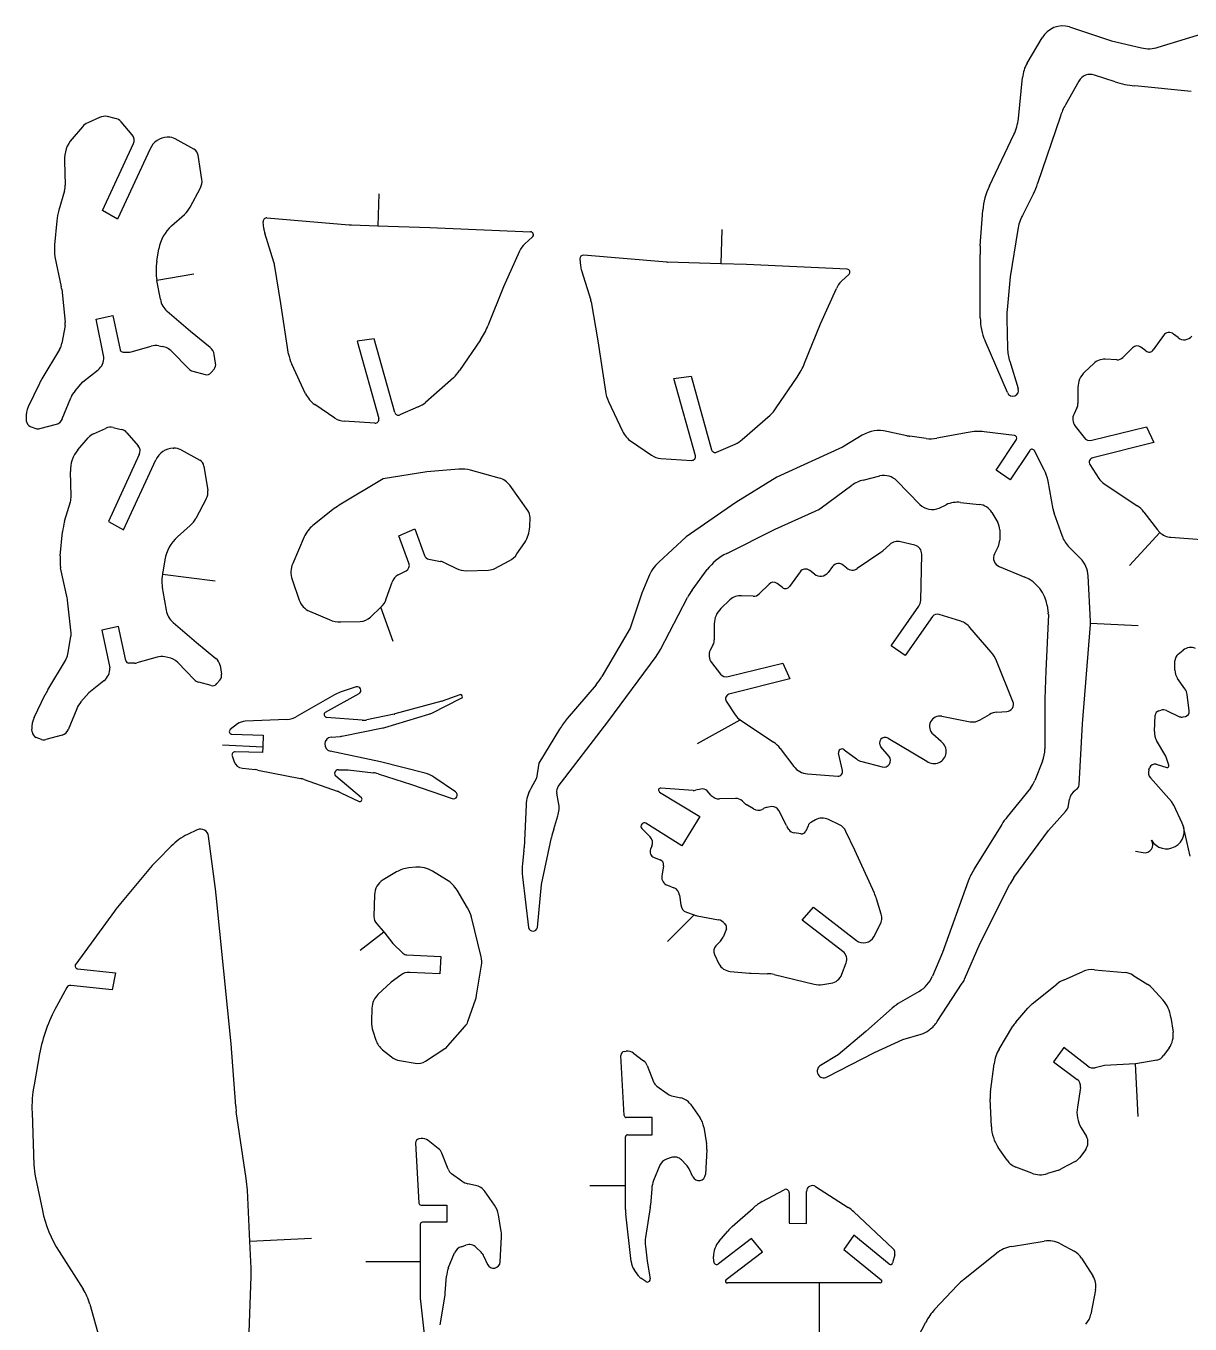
# Model space of a CAD drawing. Extents: x 0.6 to 22.6, y 0.8 to 18.1.
# Drawn here: x 0.84 to 8.95, y 9.07 to 18.12 of the extents above; entities that cross this region are included whole.
import ezdxf

# ---------------------------------------------------------------- set-up
doc = ezdxf.new("R2010")
doc.units = 0
doc.layers.add('WHITE', color=7, linetype='CONTINUOUS')

msp = doc.modelspace()

# ---------------------------------------------------------------- linework, layer by layer
at = {"layer": 'WHITE', "linetype": 'CONTINUOUS'}
for p, q in [((8.112, 18.112), (8.404999, 18.014)), ((7.815999, 17.86), (7.92, 18.036)), ((8.404999, 18.014), (8.612, 17.966)), ((8.729999, 17.97), (9.086999, 18.08)), ((7.755, 17.473), (7.783999, 17.759)), ((8.177, 17.735), (8.083, 17.569)), ((8.428999, 17.73), (8.284999, 17.777)), ((8.96, 17.663), (8.565999, 17.701)), ((1.355, 17.482), (1.271999, 17.444)), ((1.463999, 17.475), (1.409, 17.487)), ((8.048, 17.491), (7.888999, 17.02)), ((1.235, 17.416), (1.162999, 17.333)), ((1.582, 17.36), (1.503999, 17.451)), ((1.375, 16.833), (1.59, 17.299)), ((1.830999, 17.344), (1.825999, 17.344)), ((2.010999, 17.26), (1.881, 17.332)), ((7.552999, 17.004), (7.723999, 17.362)), ((1.705999, 17.263), (1.478999, 16.773)), ((2.066999, 17.049), (2.040999, 17.218)), ((1.11, 17.18), (1.115, 17.01)), ((1.11, 16.97), (1.070999, 16.835)), ((1.985, 16.855), (2.056999, 16.991)), ((3.299999, 16.95), (3.292999, 16.727)), ((7.861, 16.952), (7.782999, 16.798)), ((1.478999, 16.773), (1.375, 16.833)), ((7.489999, 16.587), (7.507999, 16.835)), ((1.057, 16.761), (1.041, 16.594)), ((1.855999, 16.725), (1.945, 16.805)), ((2.499, 16.707), (2.493999, 16.755)), ((2.519999, 16.781), (3.094, 16.733)), ((2.568, 16.474), (2.505, 16.674)), ((3.109999, 16.732), (3.292999, 16.727)), ((3.292999, 16.727), (3.654999, 16.715)), ((3.654999, 16.715), (4.355999, 16.684)), ((4.368999, 16.648), (4.316999, 16.6)), ((5.69, 16.7), (5.683, 16.461)), ((7.750999, 16.7), (7.697, 16.37)), ((1.753999, 16.48), (1.768, 16.566)), ((1.042999, 16.509), (1.088, 16.3)), ((4.28, 16.549), (4.169, 16.302)), ((4.701, 16.496), (4.704999, 16.447)), ((5.306, 16.473), (4.725999, 16.521)), ((5.683, 16.461), (5.310999, 16.473)), ((7.489999, 16.085), (7.487999, 16.527)), ((2.009999, 16.39), (1.753999, 16.345)), ((2.618, 16.184), (2.575, 16.442)), ((4.711999, 16.415), (4.776, 16.209)), ((5.861, 16.456), (5.683, 16.461)), ((6.563, 16.424), (5.861, 16.456)), ((6.522999, 16.34), (6.576, 16.389)), ((1.090999, 16.284), (1.115, 16.056)), ((1.777999, 16.214), (1.753999, 16.345)), ((4.169, 16.302), (4.059, 16.029)), ((6.375999, 16.043), (6.486999, 16.29)), ((7.697, 16.37), (7.676, 16.141)), ((4.778999, 16.196), (4.824999, 15.925)), ((1.33, 16.076), (1.447, 16.102)), ((1.447, 16.102), (1.496999, 15.863)), ((1.988, 15.989), (1.825999, 16.129)), ((2.671, 15.833), (2.618, 16.184)), ((1.113999, 16.032), (1.092, 15.909)), ((1.384999, 15.812), (1.33, 16.076)), ((6.265999, 15.769), (6.375999, 16.043)), ((7.673999, 16.079), (7.678999, 15.873)), ((2.124, 15.879), (1.988, 15.989)), ((3.267999, 15.939), (3.148999, 15.923)), ((3.148999, 15.923), (3.299, 15.383)), ((3.411, 15.425), (3.267999, 15.939)), ((4.006999, 15.931), (3.861999, 15.717)), ((4.824999, 15.925), (4.877999, 15.574)), ((7.678999, 15.565), (7.522999, 15.925)), ((8.767, 15.963), (8.694999, 15.861)), ((8.868, 15.947), (8.836, 15.972)), ((1.075999, 15.865), (0.952, 15.659)), ((1.518, 15.846), (1.555999, 15.846)), ((1.574, 15.849), (1.713999, 15.887)), ((1.766999, 15.89), (1.789999, 15.886)), ((1.858, 15.85), (1.973, 15.731)), ((2.163, 15.77), (2.153, 15.829)), ((8.550999, 15.877), (8.482999, 15.809)), ((8.644, 15.854), (8.607999, 15.881)), ((2.789999, 15.556), (2.693, 15.763)), ((7.695, 15.782), (7.754, 15.593)), ((8.279999, 15.767), (8.215999, 15.707)), ((8.440999, 15.793), (8.359999, 15.797)), ((1.238, 15.638), (1.343999, 15.723)), ((2.003999, 15.713), (2.091, 15.69)), ((2.131, 15.703), (2.151999, 15.727)), ((3.819, 15.668), (3.625, 15.496)), ((5.355999, 15.663), (5.474999, 15.679)), ((5.505, 15.123), (5.355999, 15.663)), ((5.474999, 15.679), (5.617, 15.166)), ((6.068999, 15.457), (6.214, 15.671)), ((0.935, 15.627), (0.857999, 15.466)), ((1.184, 15.577), (1.238, 15.638)), ((8.17, 15.6), (8.17, 15.489)), ((1.095, 15.382), (1.154, 15.528)), ((2.993999, 15.386), (2.852999, 15.482)), ((4.899, 15.503), (4.997, 15.296)), ((0.842, 15.386), (0.843999, 15.367)), ((3.575, 15.465), (3.446, 15.409)), ((5.830999, 15.237), (6.026, 15.408)), ((8.163, 15.457), (8.142999, 15.417)), ((0.871999, 15.329), (0.91, 15.315)), ((0.939, 15.313), (1.054, 15.344)), ((1.312999, 15.277), (1.396, 15.315)), ((1.45, 15.321), (1.504999, 15.308)), ((3.273, 15.352), (3.058, 15.365)), ((6.978, 15.264), (6.837999, 15.294)), ((7.406, 15.287), (7.185999, 15.246)), ((7.728, 15.265), (7.515999, 15.291)), ((8.151, 15.331), (8.213, 15.251)), ((8.267, 15.232), (8.647, 15.325)), ((8.647, 15.325), (8.697999, 15.216)), ((1.203999, 15.166), (1.276, 15.249)), ((1.544999, 15.284), (1.623, 15.194)), ((5.059, 15.223), (5.199999, 15.127)), ((5.651999, 15.149), (5.782, 15.205)), ((6.668, 15.267), (6.531, 15.184)), ((7.112999, 15.244), (7, 15.26)), ((7.600999, 15.024), (7.741, 15.238)), ((8.697999, 15.216), (8.272999, 15.11)), ((1.631, 15.132), (1.416, 14.667)), ((1.866999, 15.177), (1.871, 15.177)), ((1.922, 15.165), (2.052, 15.094)), ((5.263999, 15.105), (5.48, 15.092)), ((6.531, 15.184), (6.072999, 14.976)), ((7.834, 15.161), (7.698999, 14.956)), ((7.935999, 15.025), (7.867, 15.159)), ((1.519999, 14.607), (1.746999, 15.096)), ((2.081, 15.052), (2.108, 14.882)), ((3.857, 15.03), (3.634, 15.012)), ((4.138999, 14.969), (3.938999, 15.023)), ((7.698999, 14.956), (7.600999, 15.024)), ((8.253999, 15.062), (8.315999, 14.966)), ((1.156, 14.843), (1.151, 15.014)), ((3.331, 14.964), (3.023, 14.779)), ((3.634, 15.012), (3.331, 14.964)), ((6.072999, 14.976), (5.787, 14.798)), ((6.675, 14.955), (6.790999, 14.983)), ((6.907999, 14.949), (7.067999, 14.785)), ((7.997, 14.751), (7.961999, 14.948)), ((8.350999, 14.93), (8.583, 14.775)), ((4.337999, 14.742), (4.211999, 14.918)), ((6.381, 14.761), (6.596, 14.918)), ((1.110999, 14.668), (1.151, 14.803)), ((2.098, 14.825), (2.025, 14.688)), ((2.976999, 14.747), (2.841, 14.638)), ((5.787, 14.798), (5.441999, 14.56)), ((7.203999, 14.76), (7.252999, 14.783)), ((7.352, 14.799), (7.482999, 14.785)), ((1.416, 14.667), (1.519999, 14.607)), ((4.350999, 14.628), (4.353, 14.693)), ((6.060999, 14.613), (6.339, 14.737)), ((7.571, 14.728), (7.611, 14.66)), ((8.062, 14.561), (8.003999, 14.725)), ((8.628999, 14.732), (8.725, 14.607)), ((1.080999, 14.427), (1.097, 14.595)), ((1.985999, 14.638), (1.896999, 14.558)), ((3.44, 14.566), (3.549999, 14.615)), ((3.509999, 14.375), (3.44, 14.566)), ((3.549999, 14.615), (3.618, 14.429)), ((5.723999, 14.443), (6.060999, 14.613)), ((7.625, 14.607), (7.625, 14.535)), ((8.529999, 14.36), (8.739999, 14.59)), ((2.779999, 14.558), (2.7, 14.374)), ((4.262, 14.44), (4.315999, 14.52)), ((5.441999, 14.56), (5.25, 14.383)), ((6.859, 14.506), (6.809999, 14.461)), ((7.034999, 14.5), (6.934, 14.525)), ((7.613999, 14.491), (7.589, 14.441)), ((8.187, 14.408), (8.109, 14.486)), ((8.817999, 14.556), (9.029999, 14.54)), ((1.809, 14.399), (1.794, 14.314)), ((3.648, 14.403), (3.729, 14.388)), ((4.107999, 14.339), (4.208, 14.391)), ((6.796999, 14.451), (6.632999, 14.338)), ((7.074999, 14.116), (7.081999, 14.438)), ((1.128999, 14.133), (1.082999, 14.343)), ((2.16, 14.25), (1.792, 14.297)), ((3.434999, 14.294), (3.49, 14.323)), ((3.759, 14.378), (3.839999, 14.338)), ((3.908999, 14.323), (4.064, 14.327)), ((5.482999, 14.188), (5.587999, 14.331)), ((6.234, 14.315), (6.160999, 14.214)), ((6.334, 14.299), (6.302, 14.325)), ((6.460999, 14.352), (6.429999, 14.311)), ((6.559999, 14.341), (6.537, 14.36)), ((7.622, 14.352), (7.801, 14.278)), ((2.696, 14.262), (2.746, 14.117)), ((3.351999, 14.127), (3.391999, 14.244)), ((5.177999, 14.279), (5.132999, 14.167)), ((6.018, 14.23), (5.949999, 14.162)), ((6.111, 14.206), (6.073999, 14.234)), ((8.256999, 13.972), (8.241, 14.287)), ((1.156, 13.889), (1.131, 14.118)), ((1.794999, 14.178), (1.819, 14.047)), ((5.132999, 14.167), (5.05, 13.923)), ((5.262, 13.775), (5.451, 14.137)), ((5.745999, 14.12), (5.683, 14.06)), ((5.907999, 14.145), (5.827, 14.149)), ((2.818, 14.04), (2.954999, 13.982)), ((3.242, 14), (3.313999, 14.068)), ((3.4, 13.83), (3.313999, 14.068)), ((6.868, 13.8), (7.061999, 14.076)), ((7.954999, 14.08), (7.962999, 14.028)), ((1.486999, 13.935), (1.37, 13.909)), ((1.536999, 13.697), (1.486999, 13.935)), ((1.866, 13.963), (2.029, 13.822)), ((3.036, 13.966), (3.171, 13.97)), ((5.637, 13.953), (5.637, 13.842)), ((7.157, 14.004), (6.966, 13.732)), ((7.354, 13.971), (7.203, 14.019)), ((7.964, 14.018), (7.946, 13.626)), ((8.201999, 13.257), (8.256999, 13.949)), ((8.59, 13.94), (8.256999, 13.955)), ((1.133, 13.742), (1.154999, 13.865)), ((1.37, 13.909), (1.425999, 13.646)), ((5.05, 13.923), (4.853, 13.585)), ((7.565999, 13.755), (7.418, 13.928)), ((2.029, 13.822), (2.164999, 13.712)), ((5.629, 13.809), (5.609, 13.77)), ((6.966, 13.732), (6.868, 13.8)), ((8.868, 13.741), (8.904, 13.77)), ((0.992999, 13.492), (1.116999, 13.698)), ((1.597, 13.679), (1.559, 13.679)), ((1.754999, 13.72), (1.615, 13.682)), ((1.830999, 13.719), (1.807999, 13.723)), ((2.013999, 13.564), (1.899, 13.684)), ((2.194, 13.663), (2.203999, 13.603)), ((4.894999, 13.269), (5.230999, 13.726)), ((5.618, 13.683), (5.679999, 13.603)), ((5.734, 13.585), (6.113999, 13.678)), ((6.113999, 13.678), (6.164, 13.569)), ((7.717, 13.411), (7.602, 13.695)), ((8.845999, 13.631), (8.845999, 13.694)), ((6.164, 13.569), (5.738999, 13.462)), ((7.946, 13.626), (7.94, 13.43)), ((8.914999, 13.499), (8.864, 13.573)), ((1.384999, 13.556), (1.279, 13.471)), ((2.131999, 13.523), (2.045, 13.546)), ((2.193, 13.561), (2.171999, 13.536)), ((3.142999, 13.514), (3.029999, 13.476)), ((4.813, 13.529), (4.612999, 13.293)), ((0.898999, 13.3), (0.976, 13.46)), ((1.279, 13.471), (1.225, 13.41)), ((2.992, 13.458), (2.73, 13.309)), ((2.927999, 13.338), (3.164, 13.467)), ((3.739, 13.414), (3.411999, 13.325)), ((3.667999, 13.331), (3.874, 13.434)), ((3.862999, 13.459), (3.742, 13.415)), ((5.719999, 13.414), (5.782999, 13.318)), ((7.94, 13.43), (7.939, 13.081)), ((8.944999, 13.346), (8.930999, 13.46)), ((1.195, 13.361), (1.136, 13.215)), ((3.184, 13.282), (2.936, 13.301)), ((3.405999, 13.324), (3.217, 13.284)), ((3.341, 13.231), (3.648, 13.323)), ((7.222, 13.309), (7.419, 13.271)), ((7.489999, 13.284), (7.553999, 13.322)), ((7.605, 13.337), (7.673999, 13.342)), ((8.703, 13.202), (8.708999, 13.316)), ((8.732999, 13.346), (8.75, 13.351)), ((8.786999, 13.349), (8.878, 13.306)), ((8.902999, 13.304), (8.92, 13.308)), ((0.884999, 13.201), (0.883, 13.219)), ((2.315999, 13.255), (2.265, 13.216)), ((2.66, 13.286), (2.368, 13.274)), ((3.042, 13.17), (3.328, 13.228)), ((4.559, 13.219), (4.414, 12.983)), ((4.55, 12.82), (4.894999, 13.269)), ((5.519999, 13.12), (5.817999, 13.283)), ((5.817999, 13.283), (6.05, 13.128)), ((8.178, 12.832), (8.201999, 13.257)), ((0.950999, 13.148), (0.912999, 13.162)), ((1.093999, 13.178), (0.98, 13.146)), ((2.276, 13.183), (2.494999, 13.176)), ((2.494999, 13.176), (2.490999, 13.096)), ((2.967, 13.163), (3.032999, 13.169)), ((6.847, 13.156), (7.118, 12.995)), ((7.217999, 13.132), (7.159999, 13.183)), ((8.781999, 13.031), (8.718, 13.14)), ((2.21, 13.11), (2.490999, 13.096)), ((2.278, 13.032), (2.292, 12.992)), ((2.489, 13.056), (2.299999, 13.062)), ((2.490999, 13.096), (2.489, 13.056)), ((3.311, 12.992), (2.960999, 13.066)), ((6.096, 13.085), (6.190999, 12.959)), ((6.53, 12.932), (6.501999, 13.051)), ((6.540999, 13.076), (6.626999, 13.012)), ((6.854, 13.029), (6.796999, 13.097)), ((8.803999, 12.967), (8.781999, 13.031)), ((2.348999, 12.947), (2.437999, 12.938)), ((2.457, 12.934), (2.755, 12.875)), ((3.017999, 12.936), (3.086999, 12.936)), ((3.086999, 12.936), (3.262, 12.915)), ((3.621999, 12.913), (3.311, 12.992)), ((4.414, 12.983), (4.399, 12.877)), ((6.664, 12.993), (6.807, 12.956)), ((7.923999, 12.996), (7.869999, 12.861)), ((8.663999, 12.935), (8.668999, 12.949)), ((8.715, 12.974), (8.789999, 12.953)), ((2.779, 12.868), (3.009999, 12.786)), ((3.178999, 12.74), (3.000999, 12.891)), ((3.295, 12.907), (3.526999, 12.833)), ((3.835, 12.782), (3.684, 12.885)), ((4.399, 12.877), (4.359, 12.806)), ((6.284999, 12.908), (6.497, 12.892)), ((8.821, 12.714), (8.675, 12.879)), ((3.035, 12.775), (3.161999, 12.715)), ((3.526999, 12.833), (3.811, 12.735)), ((4.552, 12.707), (4.539, 12.773)), ((5.256, 12.781), (5.534999, 12.611)), ((5.488999, 12.791), (5.264999, 12.809)), ((5.543, 12.802), (5.505, 12.793)), ((5.616, 12.757), (5.586999, 12.789)), ((7.839, 12.809), (7.677, 12.608)), ((8.149999, 12.792), (8.161, 12.8)), ((4.326, 12.691), (4.311999, 12.392)), ((5.783999, 12.736), (5.673999, 12.733)), ((5.850999, 12.699), (5.833, 12.717)), ((5.910999, 12.663), (5.857999, 12.693)), ((5.979, 12.665), (5.969999, 12.66)), ((6.035999, 12.679), (6.004, 12.674)), ((8.104999, 12.686), (8.112, 12.731)), ((8.895999, 12.564), (8.836999, 12.69)), ((4.518, 12.522), (4.546999, 12.614)), ((5.534999, 12.611), (5.410999, 12.405)), ((6.138999, 12.548), (6.086999, 12.652)), ((6.341, 12.587), (6.313, 12.572)), ((6.508999, 12.553), (6.432, 12.589)), ((7.964, 12.514), (8.083999, 12.645)), ((2.035, 12.517), (1.967, 12.485)), ((5.131999, 12.526), (5.189, 12.468)), ((5.410999, 12.405), (5.160999, 12.563)), ((6.155, 12.521), (6.144, 12.539)), ((6.239999, 12.49), (6.195, 12.496)), ((6.289999, 12.546), (6.274, 12.509)), ((6.614999, 12.375), (6.553999, 12.507)), ((7.638999, 12.555), (7.447999, 12.245)), ((7.723999, 12.185), (7.964, 12.514)), ((8.951, 12.333), (8.904999, 12.539)), ((8.904999, 12.539), (8.906999, 12.529)), ((1.853999, 12.404), (1.756999, 12.307)), ((2.164, 12.087), (2.114, 12.474)), ((4.434, 12.136), (4.502999, 12.464)), ((5.202, 12.403), (5.192999, 12.383)), ((4.310999, 12.374), (4.301, 12.283)), ((5.217, 12.325), (5.26, 12.309)), ((6.751999, 12.076), (6.614999, 12.375)), ((8.569999, 12.37), (8.625, 12.359)), ((1.720999, 12.268), (1.501, 12.005)), ((3.424, 12.224), (3.329999, 12.168)), ((3.556999, 12.257), (3.507999, 12.252)), ((3.772, 12.169), (3.674, 12.23)), ((5.283999, 12.266), (5.271999, 12.195)), ((4.301, 12.19), (4.342, 11.836)), ((4.405, 11.837), (4.434, 12.136)), ((5.309999, 12.131), (5.355, 12.114)), ((7.406, 12.16), (7.225999, 11.663)), ((7.487999, 11.729), (7.696, 12.14)), ((2.272, 11.027), (2.165999, 12.063)), ((3.269999, 12.065), (3.266, 11.913)), ((3.917999, 11.973), (3.845, 12.096)), ((5.394999, 12.062), (5.402999, 11.994)), ((6.8, 11.93), (6.767, 12.036)), ((1.457999, 11.95), (1.187999, 11.582)), ((5.442999, 11.944), (5.495999, 11.925)), ((6.25, 11.888), (6.328999, 11.979)), ((6.328999, 11.979), (6.626999, 11.747)), ((3.285, 11.862), (3.331, 11.812)), ((4.013, 11.632), (3.944999, 11.908)), ((5.309999, 11.74), (5.495999, 11.925)), ((5.517, 11.919), (5.666999, 11.891)), ((5.706999, 11.865), (5.718999, 11.848)), ((6.532999, 11.67), (6.25, 11.888)), ((6.748, 11.773), (6.793, 11.858)), ((3.17, 11.68), (3.335, 11.807)), ((3.331, 11.812), (3.335, 11.807)), ((3.335, 11.807), (3.397, 11.726)), ((5.721, 11.828), (5.697999, 11.77)), ((3.397, 11.726), (3.467999, 11.658)), ((5.678999, 11.742), (5.647999, 11.71)), ((7.38, 11.476), (7.487999, 11.729)), ((3.494999, 11.646), (3.732, 11.634)), ((3.732, 11.634), (3.723999, 11.515)), ((5.638, 11.648), (5.669, 11.585)), ((6.526, 11.511), (6.554999, 11.59)), ((7.225999, 11.663), (7.156, 11.497)), ((1.202999, 11.548), (1.465999, 11.52)), ((1.465999, 11.52), (1.442, 11.402)), ((3.451999, 11.506), (3.384999, 11.455)), ((3.723999, 11.515), (3.515, 11.524)), ((3.980999, 11.365), (4.014999, 11.574)), ((5.748, 11.531), (5.881999, 11.519)), ((5.893, 11.518), (6.007999, 11.515)), ((6.052999, 11.509), (6.331999, 11.442)), ((8.069, 11.471), (8.204, 11.53)), ((8.284999, 11.543), (8.5, 11.523)), ((8.553, 11.505), (8.656, 11.441)), ((1.126, 11.419), (1.054, 11.286)), ((1.442, 11.402), (1.154, 11.433)), ((3.384999, 11.455), (3.293999, 11.37)), ((6.392, 11.439), (6.448999, 11.448)), ((7.19, 11.182), (7.363999, 11.448)), ((7.852, 11.304), (8.022999, 11.443)), ((8.687999, 11.414), (8.760999, 11.333)), ((3.921, 11.183), (3.974999, 11.341)), ((7.064, 11.392), (6.934, 11.316)), ((3.252, 11.276), (3.247999, 11.181)), ((6.875999, 11.274), (6.692999, 11.113)), ((7.737999, 11.178), (7.821, 11.274)), ((3.779999, 11.012), (3.9, 11.148)), ((7.620999, 10.99), (7.717, 11.149)), ((8.817999, 11.21), (8.833, 11.108)), ((3.257999, 11.116), (3.279, 11.052)), ((6.692999, 11.113), (6.499, 10.95)), ((6.752999, 10.966), (6.949999, 11.057)), ((6.949999, 11.057), (7.078, 11.094)), ((7.131999, 11.121), (7.136, 11.124)), ((0.936999, 10.957), (0.898, 10.741)), ((2.302999, 10.592), (2.272, 11.027)), ((3.325999, 10.985), (3.387, 10.936)), ((3.625999, 10.906), (3.759, 10.993)), ((5.008999, 10.527), (4.986, 10.946)), ((5.008999, 10.974), (5.024, 10.976)), ((5.073999, 10.962), (5.144, 10.908)), ((6.499, 10.95), (6.376999, 10.876)), ((6.421999, 10.796), (6.752999, 10.966)), ((8.071, 11), (8, 10.902)), ((8.239, 10.871), (8.071, 11)), ((8.805999, 10.999), (8.767, 10.944)), ((3.444999, 10.91), (3.552999, 10.891)), ((5.169, 10.875), (5.212999, 10.762)), ((7.560999, 10.692), (7.585999, 10.887)), ((8, 10.902), (8.163999, 10.779)), ((8.355999, 10.875), (8.289999, 10.86)), ((8.571999, 10.886), (8.355999, 10.875)), ((8.59, 10.52), (8.571999, 10.886)), ((8.72, 10.913), (8.572999, 10.886)), ((5.236999, 10.731), (5.308, 10.68)), ((8.187, 10.722), (8.166, 10.585)), ((5.349999, 10.662), (5.402999, 10.65)), ((5.469999, 10.606), (5.535999, 10.512)), ((7.566999, 10.449), (7.559, 10.644)), ((0.884, 10.548), (0.897, 10.184)), ((2.375999, 10.088), (2.306999, 10.554)), ((5.203, 10.513), (5.024, 10.513)), ((5.203, 10.393), (5.203, 10.513)), ((5.564, 10.445), (5.583, 10.329)), ((8.192999, 10.442), (8.229, 10.381)), ((3.555999, 10.336), (3.578999, 9.916999)), ((3.594, 10.366), (3.578999, 10.364)), ((3.713999, 10.298), (3.644, 10.352)), ((5.018, 10.04), (5.018, 10.378)), ((5.032999, 10.393), (5.203, 10.393)), ((3.782999, 10.152), (3.739, 10.265)), ((5.336999, 10.234), (5.303999, 10.223)), ((5.585, 10.291), (5.574999, 10.117)), ((7.676, 10.216), (7.614999, 10.305)), ((8.223999, 10.291), (8.18, 10.233)), ((5.257999, 10.18), (5.214, 10.073)), ((5.441999, 10.184), (5.408999, 10.217)), ((5.486999, 10.1), (5.461999, 10.155)), ((7.848, 10.125), (7.736999, 10.168)), ((8.036, 10.147), (7.958, 10.122)), ((8.151, 10.207), (8.053999, 10.155)), ((0.907999, 10.096), (0.955999, 9.864999)), ((3.878, 10.07), (3.806999, 10.121)), ((3.973, 10.04), (3.92, 10.052)), ((4.769999, 10.04), (5.018, 10.04)), ((5.018, 9.873), (5.018, 10.04)), ((2.401, 9.649999), (2.384, 10.006)), ((4.105999, 9.902), (4.039999, 9.996)), ((5.201, 10.017), (5.192999, 9.902)), ((5.971, 9.927), (6.123, 10.01)), ((6.158999, 9.987999), (6.158999, 9.777)), ((6.278999, 9.774999), (6.278999, 9.998)), ((6.342, 10.032), (6.57, 9.885)), ((3.594, 9.902999), (3.773, 9.902999)), ((3.773, 9.902999), (3.773, 9.782999)), ((5.190999, 9.885999), (5.157999, 9.678)), ((5.761, 9.753), (5.907, 9.881999)), ((3.773, 9.782999), (3.602999, 9.782999)), ((4.152999, 9.718999), (4.133999, 9.835)), ((5.057, 9.508999), (5.019999, 9.843)), ((6.158999, 9.777), (6.278999, 9.774999)), ((6.607999, 9.855999), (6.881, 9.600999)), ((3.588, 9.767999), (3.588, 9.51)), ((4.144999, 9.506999), (4.155, 9.680999)), ((5.67, 9.651), (5.73, 9.720999)), ((6.609, 9.692999), (6.539999, 9.593999)), ((6.855, 9.491999), (6.609, 9.692999)), ((2.829999, 9.67), (2.401, 9.649999)), ((2.41, 9.463), (2.401, 9.649999)), ((3.874, 9.612999), (3.907, 9.623999)), ((3.979, 9.607), (4.012, 9.574)), ((5.157, 9.616), (5.17, 9.512)), ((5.896999, 9.67), (5.665999, 9.494)), ((5.973, 9.578), (5.896999, 9.67)), ((6.539999, 9.593999), (6.8, 9.383)), ((7.708, 9.614), (7.935999, 9.652)), ((8.048, 9.633), (8.142999, 9.581999)), ((1.072, 9.579), (1.238999, 9.317999)), ((3.21, 9.51), (3.588, 9.51)), ((3.588, 9.51), (3.588, 9.262999)), ((3.783999, 9.463), (3.828, 9.569999)), ((4.032, 9.545), (4.057, 9.489999)), ((5.17, 9.512), (5.19, 9.39)), ((5.632999, 9.508999), (5.631999, 9.543999)), ((5.719999, 9.383999), (5.973, 9.578)), ((6.894, 9.555999), (6.879, 9.5)), ((7.374, 9.383999), (7.602, 9.567)), ((8.196, 9.532999), (8.274, 9.409999)), ((2.391, 8.885999), (2.411, 9.406999)), ((3.763, 9.291999), (3.770999, 9.406999)), ((5.109, 9.409), (5.078, 9.454)), ((5.159999, 9.369999), (5.125, 9.392999)), ((6.369999, 9.359999), (5.728, 9.359999)), ((6.369999, 8.97), (6.369999, 9.359999)), ((6.791999, 9.359999), (6.369999, 9.359999)), ((7.171999, 9.175), (7.331999, 9.345999)), ((3.589999, 9.232999), (3.627, 8.899)), ((3.727999, 9.067999), (3.760999, 9.276)), ((8.291999, 9.312999), (8.26, 9.142)), ((1.286, 9.213), (1.355, 8.97)), ((6.960999, 8.798999), (7.11, 9.088))]:
    msp.add_line(p, q, dxfattribs=at)
for centre, radius, start, end in [((8.0648, 17.9507), 0.168056, 73.68934, 149.4982), ((8.6636, 18.1869), 0.226846, 256.8521, 287.0207), ((8.029199, 17.7369), 0.246193, 149.9981, 174.8498), ((8.256599, 17.6901), 0.091423, 71.90196, 150.5733), ((8.629599, 18.3397), 0.641858, 251.7881, 264.3134), ((8.476699, 17.3455), 0.452716, 150.4168, 161.2531), ((1.3894, 17.4044), 0.084893, 76.65128, 113.9075), ((1.447199, 17.4017), 0.075211, 40.9566, 77.09091), ((7.4208, 17.5065), 0.335872, 334.5183, 354.2757), ((1.3176, 17.3453), 0.108724, 114.7972, 139.4388), ((1.333299, 17.1883), 0.223473, 139.6462, 182.1289), ((1.5381, 17.3232), 0.057264, 335.0013, 39.97234), ((1.831799, 17.206), 0.138121, 92.40667, 155.6243), ((1.8343, 17.2474), 0.096633, 61.10088, 91.9566), ((1.983999, 17.209), 0.057706, 8.972626, 62.10294), ((0.985, 17.006), 0.130061, 343.9331, 1.762391), ((1.974999, 17.035), 0.093059, 331.7827, 8.652504), ((7.394, 17.1841), 0.521491, 333.5724, 341.6589), ((7.981899, 16.7993), 0.475242, 154.4863, 175.6919), ((1.453999, 16.724), 0.39876, 163.8375, 174.6754), ((1.824, 16.9428), 0.183384, 311.2859, 331.3943), ((2.517999, 16.757), 0.024083, 85.23616, 184.7636), ((3.119, 17.032), 0.300043, 265.2205, 268.2816), ((8.0872, 16.6444), 0.340779, 153.2094, 170.6094), ((2.039099, 16.5198), 0.275008, 131.7425, 170.3288), ((2.6526, 16.7179), 0.15399, 184.0586, 196.5638), ((4.356999, 16.664), 0.020024, 306.8721, 92.8624), ((1.397, 16.56), 0.357619, 174.5445, 188.1979), ((4.423099, 16.4841), 0.15713, 132.4724, 155.6045), ((8.241, 16.5319), 0.753015, 175.8038, 180.3728), ((2.139299, 16.4125), 0.391167, 170.0631, 189.9367), ((2.265799, 16.3911), 0.313361, 9.348097, 15.34028), ((4.7251, 16.4969), 0.024116, 87.86132, 182.1393), ((5.308499, 16.561), 0.088035, 268.373, 271.6273), ((4.857699, 16.4636), 0.153599, 186.2043, 198.4465), ((6.5615, 16.4035), 0.020506, 315, 85.81476), ((0.9449, 16.2649), 0.147341, 7.448984, 13.7816), ((6.63, 16.225), 0.157079, 132.9363, 155.556), ((1.9212, 16.2388), 0.145324, 189.825, 229.0737), ((4.6847, 16.1811), 0.095467, 8.979008, 16.99242), ((8.192, 16.093), 0.518227, 174.6855, 181.5482), ((1.0309, 16.0475), 0.084528, 349.4338, 5.771295), ((3.5798, 16.2205), 0.516047, 325.8758, 338.2172), ((7.897599, 16.0857), 0.407614, 180.0987, 203.2189), ((8.8057, 15.9352), 0.047668, 50.533, 144.3081), ((8.909999, 16.0002), 0.067748, 231.7103, 321.4723), ((0.966799, 15.9296), 0.126883, 329.3921, 350.6565), ((1.517899, 15.8674), 0.021358, 191.8887, 270.2678), ((1.553799, 15.915), 0.069035, 271.8262, 287.0173), ((1.7473, 15.7681), 0.123475, 80.81999, 105.6458), ((1.770499, 15.7669), 0.120685, 43.52267, 80.70158), ((2.0739, 15.8165), 0.080081, 8.980066, 51.28399), ((2.9292, 15.8757), 0.261709, 189.3903, 205.5076), ((8.0129, 15.8848), 0.334108, 182.024, 197.9198), ((8.581799, 15.8461), 0.04364, 53.10384, 134.907), ((8.666099, 15.8822), 0.035842, 231.9154, 323.7376), ((1.276199, 15.8082), 0.108884, 308.5119, 2.000531), ((2.110599, 15.7605), 0.053256, 321.0209, 10.27649), ((5.7867, 15.9605), 0.516135, 325.882, 338.2213), ((8.355299, 15.688), 0.109101, 87.53098, 133.6263), ((8.444, 15.848), 0.055154, 266.8776, 315), ((1.297199, 15.4551), 0.400921, 149.4308, 154.611), ((2.0206, 15.7774), 0.066473, 224.2686, 255.5457), ((2.1007, 15.7281), 0.039315, 255.7163, 320.3624), ((3.646699, 15.8626), 0.25991, 311.5219, 325.9308), ((8.317099, 15.6001), 0.147135, 133.4027, 180.0386), ((1.31, 15.466), 0.167869, 138.6215, 158.3253), ((5.136499, 15.6118), 0.261249, 188.3193, 204.6128), ((7.7165, 15.579), 0.040028, 200.4733, 20.47228), ((2.955699, 15.6332), 0.18278, 204.9812, 235.8144), ((3.501499, 15.6393), 0.189174, 292.8645, 310.7557), ((8.098, 15.488), 0.072006, 334.5022, 0.795723), ((0.999099, 15.3962), 0.15742, 153.6791, 183.7147), ((1.035899, 15.4047), 0.063341, 286.6039, 338.9882), ((3.0643, 15.4921), 0.127256, 236.4722, 267.1623), ((3.274699, 15.3769), 0.025053, 266.0945, 14.09171), ((3.4358, 15.4329), 0.025985, 197.6696, 293.1117), ((5.8536, 15.6027), 0.260057, 311.5237, 325.9248), ((8.215699, 15.3804), 0.081393, 153.2775, 217.3626), ((0.888899, 15.3708), 0.04506, 184.8376, 247.986), ((0.9275, 15.3578), 0.046239, 247.7614, 284.3969), ((1.4318, 15.2384), 0.084552, 77.57412, 115.0496), ((1.488499, 15.2351), 0.074743, 40.87613, 77.2467), ((5.162199, 15.3735), 0.182475, 205.1326, 235.5611), ((6.786999, 15.0662), 0.233439, 77.38068, 120.652), ((7.473999, 14.9309), 0.362541, 83.3474, 100.8109), ((1.358399, 15.1785), 0.108443, 114.7454, 139.4503), ((5.704599, 15.377), 0.188612, 294.2278, 312.0776), ((7.039, 15.543), 0.285674, 257.6671, 262.1535), ((7.143399, 15.4689), 0.226934, 262.302, 280.8197), ((7.7255, 15.2472), 0.018024, 329.3088, 82.0051), ((8.2544, 15.2825), 0.052021, 217.2664, 284.0095), ((1.374, 15.0215), 0.223126, 139.6353, 181.9263), ((1.5791, 15.1568), 0.057541, 334.4593, 40.27729), ((1.873199, 15.0384), 0.138723, 92.56128, 155.4672), ((1.8753, 15.081), 0.096096, 60.92792, 92.56466), ((5.271999, 15.232), 0.127314, 235.561, 266.3956), ((5.4807, 15.117), 0.025009, 268.3961, 13.87078), ((5.642, 15.173), 0.025961, 195.6422, 292.6192), ((7.8499, 15.1502), 0.019231, 27.23125, 145.8156), ((8.281099, 15.079), 0.03204, 104.6434, 212.0995), ((2.023499, 15.0433), 0.058161, 8.604184, 60.65835), ((3.878099, 14.7937), 0.237249, 75.12614, 95.10255), ((7.692999, 14.9), 0.273248, 10.1173, 27.22144), ((4.1036, 14.8406), 0.133196, 35.52768, 74.58644), ((6.7281, 14.7388), 0.222627, 103.7991, 126.3964), ((6.819499, 14.8629), 0.123435, 44.21267, 103.3495), ((8.420399, 15.0324), 0.123726, 212.457, 235.8729), ((1.026, 14.839), 0.13008, 343.9336, 1.762263), ((2.0169, 14.8686), 0.09208, 331.7371, 8.367696), ((3.233, 14.428), 0.409024, 120.8917, 128.7474), ((6.2471, 14.9465), 0.22877, 293.6853, 305.8228), ((7.1538, 14.8692), 0.120213, 224.4608, 294.6887), ((7.331499, 14.6118), 0.188339, 83.75031, 114.6328), ((7.470999, 14.67), 0.115624, 30.11347, 84.04287), ((8.161499, 14.7813), 0.16726, 190.4366, 199.67), ((8.478, 14.617), 0.189707, 37.29286, 56.3937), ((1.493999, 14.557), 0.398814, 163.8375, 174.5324), ((1.863, 14.774), 0.183412, 312.1264, 332.0378), ((4.274, 14.6956), 0.079042, 358.115, 35.9423), ((7.520999, 14.608), 0.103942, 359.4494, 30.01837), ((2.9742, 14.4732), 0.211899, 128.947, 156.4109), ((4.142, 14.636), 0.209121, 326.3099, 357.8078), ((8.8301, 14.6846), 0.130643, 216.4401, 226.3958), ((8.828199, 14.6858), 0.130218, 227.3652, 265.507), ((2.080499, 14.3526), 0.275429, 131.7769, 170.3015), ((6.9144, 14.4449), 0.082463, 76.25024, 132.1989), ((7.019999, 14.4398), 0.062026, 358.337, 76.00883), ((7.526, 14.5364), 0.099009, 332.7105, 359.1898), ((8.2515, 14.6275), 0.200819, 199.3374, 224.7982), ((1.437099, 14.3935), 0.357682, 174.6258, 188.1165), ((3.6561, 14.4427), 0.040488, 199.7776, 258.468), ((3.709599, 14.2799), 0.109826, 63.27176, 79.82581), ((4.1389, 14.5214), 0.147577, 297.9195, 326.5253), ((5.441999, 14.173), 0.284541, 132.4362, 158.1238), ((5.879999, 14.115), 0.363207, 115.4362, 143.5087), ((6.7294, 14.5523), 0.121786, 303.716, 311.4382), ((7.6469, 14.4119), 0.064801, 153.3163, 247.4275), ((8.057, 14.2774), 0.18425, 2.986637, 45.13189), ((2.1799, 14.2472), 0.391083, 172.6842, 190.1921), ((2.180799, 14.2599), 0.390565, 172.0379, 174.5493), ((2.84, 14.313), 0.152712, 156.4566, 199.5023), ((3.476799, 14.2145), 0.089784, 117.735, 160.8184), ((3.4706, 14.3603), 0.042043, 297.4793, 20.46035), ((3.9045, 14.4683), 0.14539, 243.664, 271.7739), ((4.0596, 14.4299), 0.102994, 272.4485, 298.0331), ((6.272799, 14.2874), 0.047606, 52.16724, 144.5747), ((6.3761, 14.3521), 0.067782, 231.5909, 322.6736), ((6.502799, 14.3202), 0.052475, 49.32765, 142.7372), ((6.598499, 14.3876), 0.060418, 230.4375, 304.8211), ((6.048399, 14.1987), 0.043605, 54.04991, 134.1645), ((6.131999, 14.235), 0.035805, 234.0898, 324.0903), ((7.7011, 14.0414), 0.256825, 8.644397, 67.10899), ((0.9836, 14.106), 0.147887, 4.654249, 10.51986), ((2.868999, 14.16), 0.130299, 199.2693, 246.9745), ((3.211599, 14.1757), 0.14861, 313.555, 340.87), ((5.8, 13.954), 0.394068, 143.5665, 152.3295), ((5.8203, 14.0401), 0.109105, 86.47935, 132.9203), ((5.910099, 14.2001), 0.055169, 267.8174, 316.322), ((7.003999, 14.117), 0.071028, 324.7437, 359.1927), ((1.9622, 14.072), 0.145365, 189.903, 228.5692), ((5.7841, 13.9531), 0.147135, 133.4027, 180.039), ((7.190299, 13.9799), 0.04111, 72.00578, 144.1065), ((7.910399, 14.0177), 0.053598, 0.320096, 11.07932), ((3.032099, 14.1595), 0.193521, 246.5215, 271.1547), ((3.1672, 14.078), 0.108066, 272.0151, 313.8002), ((7.3099, 13.8362), 0.141819, 40.33837, 71.88437), ((8.078999, 13.963), 0.178179, 357.4266, 2.894448), ((8.0795, 13.952), 0.177525, 359.0317, 0.968064), ((1.071099, 13.8805), 0.085319, 349.533, 5.717339), ((5.565, 13.842), 0.071999, 332.7233, 0), ((4.921499, 13.9561), 0.385663, 323.3708, 331.9931), ((5.6818, 13.7336), 0.081392, 153.435, 218.4185), ((7.3995, 13.6143), 0.217987, 21.7282, 40.19945), ((8.9552, 13.7082), 0.080253, 65.09505, 129.641), ((1.0073, 13.7628), 0.127409, 329.4296, 350.6039), ((1.5586, 13.701), 0.022003, 190.4931, 271.0416), ((1.5949, 13.7474), 0.068419, 271.7585, 287.0843), ((1.788299, 13.6009), 0.123679, 80.8347, 105.6207), ((1.8125, 13.5995), 0.120923, 44.32991, 81.19983), ((2.114199, 13.6488), 0.081085, 10.09001, 51.20776), ((8.906999, 13.694), 0.061, 129.6852, 180), ((1.317, 13.6413), 0.109101, 308.5612, 2.469022), ((2.150899, 13.5945), 0.053776, 321.4902, 9.094484), ((4.5206, 13.7801), 0.385426, 319.3455, 329.5895), ((5.720799, 13.6353), 0.052037, 218.3675, 284.7047), ((8.947299, 13.6306), 0.101275, 179.774, 214.6629), ((1.338, 13.2882), 0.400698, 149.4287, 154.6116), ((2.062, 13.611), 0.067186, 224.3962, 255.3432), ((2.141799, 13.5608), 0.039077, 255.4659, 320.6074), ((3.1481, 13.4881), 0.02642, 307, 101.1402), ((8.843199, 13.4468), 0.088786, 8.54991, 36.01746), ((1.350499, 13.2995), 0.167213, 138.6368, 158.4211), ((3.106999, 13.2644), 0.225174, 109.9961, 120.7105), ((3.7308, 13.4436), 0.030714, 285.484, 291.3857), ((3.868499, 13.4465), 0.013656, 293.7495, 113.7501), ((5.747099, 13.431), 0.03204, 104.6434, 212.1005), ((7.670699, 13.392), 0.050108, 273.7761, 22.31151), ((1.040099, 13.2301), 0.157491, 153.6463, 184.0415), ((2.6533, 13.4245), 0.138647, 272.7696, 303.5869), ((2.9386, 13.3209), 0.020069, 121.7938, 262.5563), ((3.391299, 13.4307), 0.107707, 277.8443, 281.0804), ((3.612999, 13.441), 0.123081, 286.5209, 296.5652), ((5.886199, 13.3862), 0.123699, 213.4588, 236.5411), ((7.208899, 13.2372), 0.072998, 79.65997, 227.9428), ((7.610499, 13.2241), 0.113033, 92.78889, 119.9901), ((8.741999, 13.3142), 0.033049, 105.8025, 176.8779), ((8.7658, 13.3002), 0.0532, 66.51958, 107.2769), ((8.893199, 13.3389), 0.036241, 245.2028, 285.6849), ((8.911399, 13.3409), 0.034005, 284.6492, 8.631256), ((1.0781, 13.2383), 0.062412, 284.7715, 338.0793), ((2.2768, 13.2016), 0.018617, 129.3327, 267.5368), ((2.371999, 13.182), 0.092086, 92.48956, 127.4927), ((3.1935, 13.3981), 0.116494, 265.3222, 281.6379), ((3.3008, 13.3754), 0.149888, 280.4553, 285.5569), ((5.0654, 12.9062), 0.595214, 139.4697, 148.2967), ((7.4375, 13.3701), 0.100812, 259.4257, 301.373), ((0.929899, 13.2037), 0.044994, 183.4411, 247.9385), ((0.9685, 13.1911), 0.046543, 247.9014, 284.305), ((2.971999, 13.114), 0.049244, 95.82623, 257.0926), ((3.028399, 13.2512), 0.082328, 273.203, 279.5082), ((5.945, 12.97), 0.189707, 37.29245, 56.3937), ((6.8262, 13.123), 0.039097, 57.7765, 221.6822), ((7.168, 13.0635), 0.084807, 233.8733, 53.87365), ((8.8131, 13.1958), 0.110261, 176.7775, 210.4023), ((2.2999, 13.039), 0.023, 89.75089, 197.7279), ((6.526199, 13.0562), 0.024752, 53.22294, 192.1271), ((6.8187, 13.0001), 0.045625, 255.1414, 39.3074), ((7.728, 13.0744), 0.211103, 338.1986, 1.791606), ((2.3561, 13.0146), 0.067967, 199.4213, 264.0042), ((2.400699, 12.7137), 0.22738, 75.6643, 80.55839), ((3.0174, 12.9105), 0.025479, 88.65244, 229.9353), ((6.294799, 13.0382), 0.130564, 217.3438, 265.6955), ((6.6942, 13.0973), 0.10859, 231.7687, 253.8517), ((8.7184, 12.9166), 0.057422, 161.3117, 220.9043), ((8.7051, 12.9374), 0.037917, 74.8637, 162.1862), ((8.793, 12.964), 0.011401, 254.7449, 15.2568), ((2.718, 12.7036), 0.175348, 69.64287, 77.81852), ((3.236, 12.7355), 0.181373, 71.01551, 81.75821), ((3.572499, 12.7207), 0.198561, 55.83775, 75.56485), ((6.499, 12.924), 0.032062, 266.4237, 14.47088), ((7.681499, 12.9382), 0.203696, 320.6374, 337.7285), ((2.9161, 12.5388), 0.264433, 63.27985, 69.2005), ((3.82, 12.76), 0.02657, 250.2011, 55.71374), ((4.583199, 12.6794), 0.257474, 150.5477, 177.4175), ((4.5992, 12.7837), 0.061143, 143.5802, 190.0786), ((5.263499, 12.794), 0.015074, 84.28941, 240.0185), ((5.4911, 12.8395), 0.048533, 267.5201, 286.6427), ((5.554199, 12.7588), 0.044585, 42.63675, 104.5336), ((5.671, 12.808), 0.075059, 222.8388, 272.2906), ((8.206, 12.7148), 0.095385, 125.9571, 170.2217), ((8.1358, 12.8339), 0.04224, 306.6257, 357.4212), ((3.167099, 12.7298), 0.015654, 250.9863, 40.60016), ((4.367799, 12.6703), 0.187835, 342.5586, 11.26783), ((5.787, 12.671), 0.065053, 45, 92.64279), ((5.878199, 12.7237), 0.036749, 222.2416, 236.6559), ((5.943499, 12.7208), 0.066324, 240.6515, 293.5502), ((6.015, 12.604), 0.070859, 98.93059, 120.5478), ((6.0429, 12.6303), 0.049149, 26.20012, 98.06467), ((8.024999, 12.7011), 0.081413, 316.4433, 349.3108), ((8.743499, 12.645), 0.103765, 25.70074, 41.67937), ((6.3885, 12.4993), 0.099691, 64.12894, 118.4409), ((8.077899, 12.2804), 0.517728, 140.7456, 147.9675), ((2.148099, 12.113), 0.41374, 115.9581, 135.3035), ((2.059, 12.467), 0.055443, 7.253194, 115.6409), ((5.090399, 12.343), 0.599733, 162.6345, 168.3603), ((5.149699, 12.542), 0.023847, 61.71551, 222.1122), ((6.2287, 12.5919), 0.099862, 206.0773, 211.9871), ((6.2016, 12.5511), 0.055493, 212.8601, 263.1695), ((6.244699, 12.5214), 0.031815, 261.4867, 337.0615), ((6.3385, 12.5263), 0.052332, 119.1609, 157.8937), ((6.467, 12.467), 0.095754, 24.69156, 63.97062), ((8.787899, 12.5073), 0.122005, 210.706, 27.67796), ((4.040799, 12.398), 0.271266, 354.9241, 358.7326), ((5.1472, 12.4258), 0.059397, 337.4095, 45.27283), ((8.6363, 12.4139), 0.05605, 258.3693, 33.66143), ((2.178099, 11.8821), 0.598218, 134.7426, 139.8278), ((5.231499, 12.365), 0.0425, 154.9424, 250.0753), ((5.246, 12.273), 0.038626, 349.5625, 68.7495), ((3.529599, 12.0471), 0.206035, 96.01774, 120.835), ((3.5761, 12.0726), 0.185362, 58.11912, 95.9136), ((4.7098, 12.2365), 0.411436, 173.5106, 186.4894), ((7.8371, 11.9999), 0.459861, 147.7926, 159.6262), ((3.393299, 12.0622), 0.12329, 120.892, 178.6996), ((3.657799, 11.9818), 0.219284, 31.38498, 58.61494), ((5.330199, 12.1863), 0.058846, 171.4981, 249.9339), ((7.9897, 11.9885), 0.330472, 143.5151, 152.7139), ((1.237399, 11.9977), 0.930893, 4.02247, 5.504821), ((5.332399, 12.0552), 0.062993, 6.199228, 68.97555), ((6.403, 11.922), 0.381434, 17.38987, 23.81005), ((2.332, 11.31), 1.083321, 140.0928, 143.786), ((3.715299, 11.8507), 0.236739, 14.0069, 31.10469), ((5.4639, 12.0017), 0.061384, 187.2061, 250.0885), ((3.338999, 11.9112), 0.073022, 178.5875, 222.3371), ((5.542599, 12.0484), 0.131905, 249.3118, 258.8096), ((5.654999, 11.829), 0.06315, 34.69532, 79.04594), ((6.7102, 11.9024), 0.093953, 331.7984, 17.08498), ((4.3734, 11.8434), 0.03226, 193.2609, 348.5505), ((5.6205, 11.8022), 0.083923, 314.179, 337.4379), ((5.700299, 11.836), 0.022219, 338.8716, 32.68875), ((6.676399, 11.8114), 0.081164, 232.5089, 331.7951), ((5.685999, 11.672), 0.05374, 135, 206.5653), ((6.490499, 11.6153), 0.069284, 338.5825, 52.15397), ((1.205199, 11.5693), 0.02138, 143.5589, 264.1028), ((3.497299, 11.6877), 0.04172, 225.3884, 266.843), ((3.868999, 11.598), 0.147959, 350.665, 13.28465), ((5.7564, 11.6281), 0.097449, 206.2495, 265.0558), ((3.5075, 11.431), 0.093301, 85.38935, 126.5016), ((5.902299, 11.6814), 0.163663, 262.875, 266.7426), ((6.001999, 11.3), 0.215083, 76.28667, 88.40147), ((6.434, 11.545), 0.098152, 278.7905, 339.7172), ((6.952, 11.583), 0.221386, 300.3868, 337.1412), ((8.27, 11.377), 0.166628, 84.83691, 113.334), ((8.489, 11.404), 0.119507, 57.63921, 84.71876), ((1.1505, 11.4051), 0.028118, 82.84971, 150.4321), ((6.369499, 11.5906), 0.153258, 255.8368, 278.4422), ((7.204499, 11.5577), 0.193582, 325.4808, 335.0367), ((8.146999, 11.291), 0.196163, 113.4284, 129.2072), ((8.578, 11.316), 0.147339, 41.6981, 58.03584), ((3.386999, 11.272), 0.135103, 133.5005, 178.303), ((3.838999, 11.388), 0.143892, 340.9355, 350.7997), ((7.120999, 10.996), 0.370633, 120.3009, 131.3896), ((8.5893, 11.1787), 0.230844, 7.793023, 41.94478), ((2.0111, 10.7603), 1.091971, 151.2216, 169.6225), ((8.008999, 11.111), 0.248823, 129.1273, 139.074), ((3.435099, 11.1765), 0.187154, 178.6222, 198.8607), ((3.8229, 11.218), 0.104136, 317.7633, 340.3647), ((6.99, 11.314), 0.239616, 307.5394, 326.5753), ((7.895999, 11.042), 0.208542, 139.2793, 149.1305), ((3.4168, 11.0987), 0.145498, 198.7214, 231.3894), ((7.032999, 11.252), 0.164283, 285.8975, 307.0793), ((8.6819, 11.0876), 0.15247, 324.4753, 7.689006), ((3.6985, 11.081), 0.10679, 304.5085, 319.7477), ((5.011899, 10.9481), 0.025984, 96.38905, 184.6355), ((5.0319, 10.9079), 0.068556, 52.11072, 96.61707), ((7.848199, 10.8554), 0.264097, 149.3563, 173.1279), ((3.4667, 11.0362), 0.128031, 231.5009, 260.2433), ((3.570299, 10.9919), 0.102372, 260.2708, 302.9608), ((5.0974, 10.8467), 0.077001, 21.56669, 52.75805), ((6.399499, 10.836), 0.045893, 119.3578, 299.3572), ((8.2763, 10.9201), 0.061641, 232.7764, 282.8413), ((8.7054, 10.9862), 0.074668, 281.2796, 325.5863), ((8.127699, 10.7312), 0.060021, 351.1812, 52.78645), ((1.7788, 10.5801), 0.895375, 169.6476, 182.0545), ((5.277099, 10.7868), 0.06873, 201.1512, 234.298), ((5.373199, 10.7742), 0.114562, 235.3112, 258.3174), ((7.845, 10.656), 0.286251, 172.7757, 182.4026), ((2.780299, 10.623), 0.478303, 183.7161, 188.2944), ((5.379899, 10.5418), 0.110638, 35.47168, 77.94865), ((8.379899, 10.5513), 0.216538, 171.0466, 210.3192), ((5.024, 10.528), 0.014999, 183.8119, 270), ((5.404799, 10.4178), 0.161514, 9.695509, 35.67789), ((7.842999, 10.461), 0.27626, 182.4896, 214.3803), ((3.582, 10.338), 0.026172, 96.58195, 184.3984), ((3.6017, 10.2972), 0.069226, 52.33553, 96.38586), ((5.032999, 10.378), 0.014999, 90, 180), ((5.413, 10.301), 0.17229, 356.6725, 9.352979), ((8.159199, 10.3397), 0.081103, 323.074, 30.6124), ((3.667999, 10.237), 0.076321, 21.5226, 52.98005), ((5.328199, 10.1511), 0.075863, 108.6021, 157.6232), ((5.3592, 10.1668), 0.070711, 45.22918, 108.2813), ((8.1068, 10.2854), 0.090022, 299.4133, 324.4031), ((1.422899, 10.2051), 0.526323, 182.2976, 191.9633), ((3.847199, 10.1769), 0.068853, 201.1984, 234.2785), ((5.372999, 10.115), 0.097575, 24.20097, 45), ((7.7831, 10.2893), 0.129764, 214.3881, 249.1907), ((8.003, 10.2455), 0.10388, 288.5223, 299.4028), ((1.565999, 9.967), 0.818929, 2.729638, 8.496193), ((3.9433, 10.1644), 0.114789, 235.3271, 258.2887), ((3.9495, 9.9313), 0.111248, 35.56163, 77.80089), ((5.379, 10.005), 0.178462, 157.6024, 176.1432), ((5.528999, 10.1191), 0.046047, 204.4535, 357.3861), ((7.907299, 10.2801), 0.16603, 249.0765, 287.7802), ((6.134799, 9.9889), 0.024175, 357.8695, 119.2158), ((6.319999, 9.9974), 0.041004, 57.54935, 179.1616), ((1.784299, 10.0344), 0.845444, 191.5585, 212.5923), ((3.594, 9.918), 0.015033, 183.8141, 270), ((3.974099, 9.807499), 0.162247, 9.758407, 35.61992), ((5.284599, 9.875699), 0.266612, 180.5802, 187.045), ((5.013199, 9.916399), 0.180375, 350.2974, 355.421), ((6.138, 9.621), 0.348542, 118.6236, 131.5107), ((6.4289, 9.660799), 0.264905, 47.46305, 57.81579), ((3.602999, 9.767999), 0.014999, 90, 180), ((3.983, 9.690999), 0.17229, 356.6726, 9.35296), ((5.3741, 9.6435), 0.218836, 170.9294, 187.2192), ((5.963099, 9.526299), 0.303716, 131.7164, 140.1292), ((3.8981, 9.541199), 0.075785, 108.5546, 157.6651), ((3.9292, 9.557099), 0.070487, 45.05809, 108.3578), ((5.792999, 9.546999), 0.161027, 139.7844, 181.0675), ((6.8495, 9.5675), 0.045983, 345.5098, 46.76239), ((7.7445, 9.3886), 0.228326, 99.1983, 128.6167), ((7.964099, 9.4778), 0.176451, 61.60453, 99.16338), ((3.943, 9.505), 0.09758, 24.20095, 45), ((4.098999, 9.508999), 0.046097, 204.3411, 357.5106), ((5.175499, 9.5227), 0.119272, 186.595, 215.1691), ((5.652999, 9.5092), 0.02, 180.5737, 310.5392), ((6.8642, 9.5045), 0.015469, 233.6483, 343.0879), ((8.075399, 9.4558), 0.143164, 32.62446, 61.82394), ((1.6489, 9.421399), 0.762235, 358.9175, 3.128632), ((3.948999, 9.394999), 0.178404, 157.6022, 176.1432), ((5.158599, 9.442599), 0.059909, 214.1138, 235.8855), ((8.1605, 9.338799), 0.133983, 348.8997, 32.10057), ((0.909999, 9.107999), 0.390308, 15.60274, 32.55), ((5.171299, 9.3856), 0.01921, 234.0821, 13.24052), ((5.726799, 9.3729), 0.012955, 121.4932, 275.3145), ((6.7923, 9.3728), 0.01278, 268.6557, 52.95078), ((7.617699, 9.072499), 0.395508, 128.0375, 136.2498), ((3.855, 9.265699), 0.267013, 180.5794, 187.0344), ((3.583199, 9.3063), 0.180363, 350.3288, 355.4526), ((7.4534, 8.9089), 0.387298, 136.6008, 152.4557), ((8.124199, 9.1689), 0.138438, 316.727, 348.7956)]:
    msp.add_arc(centre, radius, start, end, dxfattribs=at)

doc.saveas('drawing.dxf')
